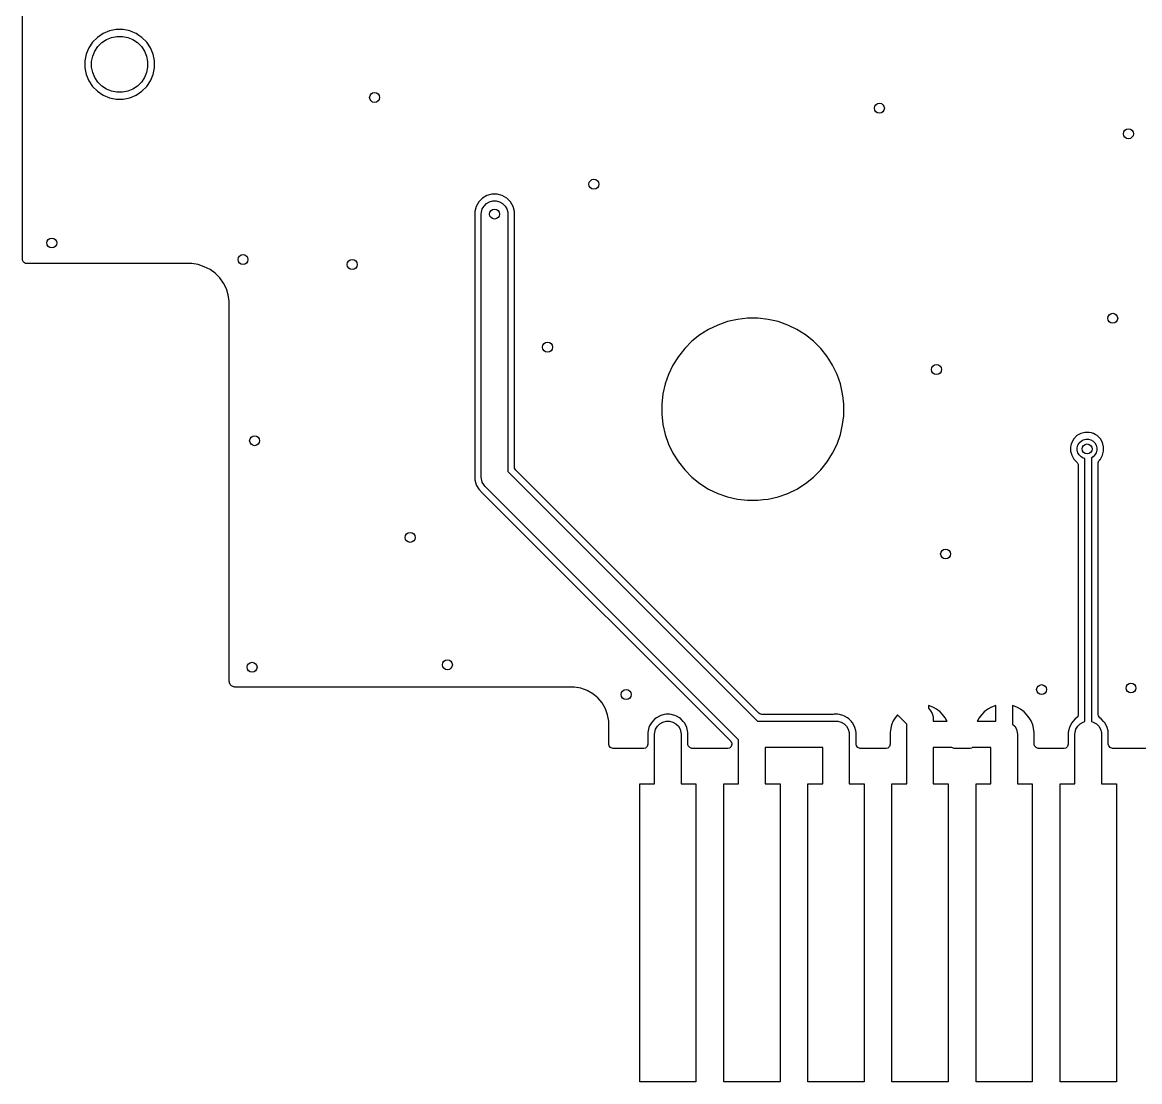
# Model space of a CAD drawing. Header units: inches. Extents: x 2.9 to 6.6, y -4.54 to -2.01.
# Drawn here: x 2.895 to 4.224, y -4.54 to -3.28 of the extents above; entities that cross this region are included whole.
import ezdxf

# ---------------------------------------------------------------- set-up
doc = ezdxf.new("R2010")
doc.units = ezdxf.units.IN
doc.header["$MEASUREMENT"] = 0
doc.layers.add('BLACK', color=7, linetype='CONTINUOUS')

msp = doc.modelspace()

# ---------------------------------------------------------------- linework, layer by layer
at = {"layer": 'BLACK', "linetype": 'CONTINUOUS'}
for p, q in [((2.8951, -3.3257), (2.8951, -3.2257)), ((2.9912, -3.2931), (2.9845, -3.2976)), ((2.9988, -3.29), (2.9912, -3.2931)), ((3.0068, -3.2884), (2.9988, -3.29)), ((2.9988, -3.29), (2.9988, -3.29)), ((3.0149, -3.2884), (3.0068, -3.2884)), ((3.0068, -3.2884), (3.0068, -3.2884)), ((3.0229, -3.29), (3.0149, -3.2884)), ((3.0149, -3.2884), (3.0149, -3.2884)), ((3.0263, -3.2914), (3.0229, -3.29)), ((3.0229, -3.29), (3.0229, -3.29)), ((3.0304, -3.2931), (3.0263, -3.2914)), ((3.0338, -3.2953), (3.0304, -3.2931)), ((3.0372, -3.2976), (3.0338, -3.2953)), ((2.9787, -3.3034), (2.9742, -3.3101)), ((2.9845, -3.2976), (2.9787, -3.3034)), ((2.9813, -3.3139), (2.985, -3.3085)), ((2.985, -3.3085), (2.9896, -3.3039)), ((2.9896, -3.3039), (2.9951, -3.3002)), ((2.9951, -3.3002), (3.0011, -3.2977)), ((3.0011, -3.2977), (3.0075, -3.2964)), ((3.0075, -3.2964), (3.0141, -3.2964)), ((3.0141, -3.2964), (3.0205, -3.2977)), ((3.0205, -3.2977), (3.0266, -3.3002)), ((3.0266, -3.3002), (3.0321, -3.3039)), ((3.0321, -3.3039), (3.0367, -3.3085)), ((3.0367, -3.3085), (3.0403, -3.3139)), ((3.043, -3.3034), (3.0372, -3.2976)), ((3.0475, -3.3101), (3.043, -3.3034)), ((3.043, -3.3034), (3.043, -3.3034)), ((2.9711, -3.3177), (2.9695, -3.3257)), ((2.9742, -3.3101), (2.9711, -3.3177)), ((2.9711, -3.3177), (2.9711, -3.3177)), ((2.9775, -3.3264), (2.9788, -3.32)), ((2.9788, -3.32), (2.9813, -3.3139)), ((3.0403, -3.3139), (3.0429, -3.32)), ((3.0429, -3.32), (3.0441, -3.3264)), ((3.0506, -3.3177), (3.0475, -3.3101)), ((3.0522, -3.3257), (3.0506, -3.3177)), ((2.8951, -3.5048), (2.8951, -3.3257)), ((2.9695, -3.3257), (2.9695, -3.3338)), ((2.9695, -3.3338), (2.9711, -3.3418)), ((2.9775, -3.333), (2.9775, -3.3264)), ((2.9788, -3.3394), (2.9775, -3.333)), ((3.0441, -3.333), (3.0429, -3.3394)), ((3.0441, -3.3264), (3.0441, -3.333)), ((3.0506, -3.3418), (3.0522, -3.3338)), ((3.0522, -3.3338), (3.0522, -3.3257)), ((2.9711, -3.3418), (2.9711, -3.3418)), ((2.9711, -3.3418), (2.9742, -3.3493)), ((2.9813, -3.3455), (2.9788, -3.3394)), ((2.985, -3.351), (2.9813, -3.3455)), ((3.0403, -3.3455), (3.0367, -3.351)), ((3.0429, -3.3394), (3.0403, -3.3455)), ((3.0475, -3.3493), (3.0506, -3.3418)), ((2.9742, -3.3493), (2.9787, -3.3561)), ((2.9787, -3.3561), (2.9845, -3.3618)), ((2.9845, -3.3618), (2.9845, -3.3618)), ((2.9845, -3.3618), (2.9912, -3.3664)), ((2.9896, -3.3556), (2.985, -3.351)), ((2.9951, -3.3592), (2.9896, -3.3556)), ((3.0011, -3.3617), (2.9951, -3.3592)), ((3.0075, -3.363), (3.0011, -3.3617)), ((3.0205, -3.3617), (3.0141, -3.363)), ((3.0266, -3.3592), (3.0205, -3.3617)), ((3.0321, -3.3556), (3.0266, -3.3592)), ((3.0304, -3.3664), (3.0372, -3.3618)), ((3.0367, -3.351), (3.0321, -3.3556)), ((3.0372, -3.3618), (3.043, -3.3561)), ((3.043, -3.3561), (3.0475, -3.3493)), ((2.9912, -3.3664), (2.9988, -3.3695)), ((2.9988, -3.3695), (3.0068, -3.3711)), ((3.0068, -3.3711), (3.0068, -3.3711)), ((3.0068, -3.3711), (3.0068, -3.3711)), ((3.0068, -3.3711), (3.0149, -3.3711)), ((3.0141, -3.363), (3.0075, -3.363)), ((3.0149, -3.3711), (3.0229, -3.3695)), ((3.0149, -3.3711), (3.0149, -3.3711)), ((3.0229, -3.3695), (3.0304, -3.3664)), ((3.4378, -3.4934), (3.4347, -3.4987)), ((3.4422, -3.489), (3.4378, -3.4934)), ((3.4378, -3.4934), (3.4378, -3.4934)), ((3.4476, -3.4858), (3.4422, -3.489)), ((3.4422, -3.489), (3.4422, -3.489)), ((3.4471, -3.4954), (3.4507, -3.4933)), ((3.4536, -3.4842), (3.4476, -3.4858)), ((3.4476, -3.4858), (3.4476, -3.4858)), ((3.4507, -3.4933), (3.4546, -3.4923)), ((3.4598, -3.4842), (3.4536, -3.4842)), ((3.4546, -3.4923), (3.4587, -3.4923)), ((3.4587, -3.4923), (3.4627, -3.4933)), ((3.4658, -3.4858), (3.4598, -3.4842)), ((3.4627, -3.4933), (3.4663, -3.4954)), ((3.4712, -3.489), (3.4658, -3.4858)), ((3.4658, -3.4858), (3.4658, -3.4858)), ((3.4658, -3.4858), (3.4658, -3.4858)), ((3.4756, -3.4934), (3.4712, -3.489)), ((3.4712, -3.489), (3.4712, -3.489)), ((3.4787, -3.4987), (3.4756, -3.4934)), ((3.4756, -3.4934), (3.4756, -3.4934)), ((2.8951, -3.5615), (2.8951, -3.5048)), ((3.4347, -3.4987), (3.4331, -3.5048)), ((3.4331, -3.5048), (3.4331, -3.8175)), ((3.4347, -3.4987), (3.4347, -3.4987)), ((3.4409, -3.5079), (3.4411, -3.5058)), ((3.4409, -3.8209), (3.4409, -3.5079)), ((3.4411, -3.5058), (3.4421, -3.5018)), ((3.4421, -3.5018), (3.4442, -3.4983)), ((3.4442, -3.4983), (3.4471, -3.4954)), ((3.4663, -3.4954), (3.4692, -3.4983)), ((3.4692, -3.4983), (3.4712, -3.5018)), ((3.4712, -3.5018), (3.4723, -3.5058)), ((3.4723, -3.5058), (3.4724, -3.5079)), ((3.4724, -3.5079), (3.4724, -3.8144)), ((3.4803, -3.5048), (3.4787, -3.4987)), ((3.4787, -3.4987), (3.4787, -3.4987)), ((3.4803, -3.7341), (3.4803, -3.5048)), ((3.4803, -3.5048), (3.4803, -3.5048)), ((2.8952, -3.5625), (2.8951, -3.5615)), ((2.8952, -3.5629), (2.8952, -3.5625)), ((2.8965, -3.5653), (2.8952, -3.5629)), ((2.8989, -3.5667), (2.8965, -3.5653)), ((2.8991, -3.5668), (2.8989, -3.5667)), ((2.9002, -3.5669), (2.8991, -3.5668)), ((3.0955, -3.5669), (2.9002, -3.5669)), ((3.0958, -3.5669), (3.0955, -3.5669)), ((3.0967, -3.5669), (3.0958, -3.5669)), ((3.0958, -3.5669), (3.0958, -3.5669)), ((3.1043, -3.5681), (3.0967, -3.5669)), ((3.0967, -3.5669), (3.0967, -3.5669)), ((3.1115, -3.5705), (3.1043, -3.5681)), ((3.1183, -3.5739), (3.1115, -3.5705)), ((3.1115, -3.5705), (3.1115, -3.5705)), ((3.1244, -3.5784), (3.1183, -3.5739)), ((3.1298, -3.5838), (3.1244, -3.5784)), ((3.1343, -3.59), (3.1298, -3.5838)), ((3.1377, -3.5968), (3.1343, -3.59)), ((3.14, -3.6041), (3.1377, -3.5968)), ((3.1412, -3.6116), (3.14, -3.6041)), ((3.14, -3.6041), (3.14, -3.6041)), ((3.14, -3.6041), (3.14, -3.6041)), ((3.1412, -3.6153), (3.1412, -3.6116)), ((3.1412, -3.6116), (3.1412, -3.6116)), ((3.1412, -3.6116), (3.1412, -3.6116)), ((3.1412, -3.6116), (3.1412, -3.6116)), ((3.1412, -3.6154), (3.1412, -3.6153)), ((3.1412, -4.0638), (3.1412, -3.6154)), ((3.7223, -3.64), (3.7113, -3.6452)), ((3.7338, -3.6359), (3.7223, -3.64)), ((3.7223, -3.64), (3.7223, -3.64)), ((3.7456, -3.6332), (3.7338, -3.6359)), ((3.7338, -3.6359), (3.7338, -3.6359)), ((3.7577, -3.6319), (3.7456, -3.6332)), ((3.7456, -3.6332), (3.7456, -3.6332)), ((3.7699, -3.6319), (3.7577, -3.6319)), ((3.7577, -3.6319), (3.7577, -3.6319)), ((3.7819, -3.6332), (3.7699, -3.6319)), ((3.7699, -3.6319), (3.7699, -3.6319)), ((3.7938, -3.6359), (3.7819, -3.6332)), ((3.7819, -3.6332), (3.7819, -3.6332)), ((3.8053, -3.64), (3.7938, -3.6359)), ((3.7938, -3.6359), (3.7938, -3.6359)), ((3.8162, -3.6452), (3.8053, -3.64)), ((3.8053, -3.64), (3.8053, -3.64)), ((3.701, -3.6517), (3.6915, -3.6593)), ((3.7113, -3.6452), (3.701, -3.6517)), ((3.8265, -3.6517), (3.8162, -3.6452)), ((3.8162, -3.6452), (3.8162, -3.6452)), ((3.8361, -3.6593), (3.8265, -3.6517)), ((3.6915, -3.6593), (3.6829, -3.6679)), ((3.8447, -3.6679), (3.8361, -3.6593)), ((3.6753, -3.6774), (3.6689, -3.6877)), ((3.6829, -3.6679), (3.6753, -3.6774)), ((3.8522, -3.6774), (3.8447, -3.6679)), ((3.8542, -3.6805), (3.8522, -3.6774)), ((3.8587, -3.6877), (3.8542, -3.6805)), ((3.6689, -3.6877), (3.6636, -3.6987)), ((3.864, -3.6987), (3.8587, -3.6877)), ((3.6636, -3.6987), (3.6596, -3.7101)), ((3.6636, -3.6987), (3.6636, -3.6987)), ((3.868, -3.7101), (3.864, -3.6987)), ((3.864, -3.6987), (3.864, -3.6987)), ((3.6596, -3.7101), (3.6569, -3.722)), ((3.6596, -3.7101), (3.6596, -3.7101)), ((3.8707, -3.722), (3.868, -3.7101)), ((3.868, -3.7101), (3.868, -3.7101)), ((3.6569, -3.722), (3.6555, -3.7341)), ((3.6569, -3.722), (3.6569, -3.722)), ((3.8712, -3.7268), (3.8707, -3.722)), ((3.8707, -3.722), (3.8707, -3.722)), ((3.8721, -3.7341), (3.8712, -3.7268)), ((3.4803, -3.8091), (3.4803, -3.7341)), ((3.6555, -3.7341), (3.6555, -3.7462)), ((3.6555, -3.7462), (3.6569, -3.7583)), ((3.8719, -3.7481), (3.8721, -3.7462)), ((3.8721, -3.7462), (3.8721, -3.7341)), ((3.6569, -3.7583), (3.6569, -3.7583)), ((3.6569, -3.7583), (3.6596, -3.7702)), ((3.868, -3.7702), (3.8707, -3.7583)), ((3.8707, -3.7582), (3.8719, -3.7481)), ((3.8707, -3.7583), (3.8707, -3.7582)), ((3.6596, -3.7702), (3.6596, -3.7702)), ((3.6596, -3.7702), (3.6636, -3.7817)), ((3.864, -3.7817), (3.868, -3.7702)), ((4.1493, -3.7716), (4.1456, -3.7753)), ((4.1538, -3.769), (4.1493, -3.7716)), ((4.1493, -3.7716), (4.1493, -3.7716)), ((4.1588, -3.7677), (4.1538, -3.769)), ((4.164, -3.7677), (4.1588, -3.7677)), ((4.1665, -3.7684), (4.164, -3.7677)), ((4.169, -3.769), (4.1665, -3.7684)), ((4.171, -3.7702), (4.169, -3.769)), ((4.1735, -3.7716), (4.171, -3.7702)), ((4.1772, -3.7753), (4.1735, -3.7716)), ((3.6636, -3.7817), (3.6636, -3.7817)), ((3.6636, -3.7817), (3.6689, -3.7926)), ((3.8587, -3.7926), (3.864, -3.7817)), ((4.1426, -3.7817), (4.1417, -3.7848)), ((4.1417, -3.7848), (4.1417, -3.79)), ((4.1431, -3.7798), (4.1426, -3.7817)), ((4.1456, -3.7753), (4.1431, -3.7798)), ((4.1456, -3.7753), (4.1456, -3.7753)), ((4.1497, -3.7859), (4.1505, -3.7829)), ((4.1497, -3.7889), (4.1497, -3.7859)), ((4.1505, -3.7829), (4.152, -3.7802)), ((4.152, -3.7802), (4.1542, -3.778)), ((4.1542, -3.778), (4.1569, -3.7765)), ((4.1569, -3.7765), (4.1599, -3.7757)), ((4.1599, -3.7757), (4.163, -3.7757)), ((4.163, -3.7757), (4.1659, -3.7765)), ((4.1659, -3.7765), (4.1686, -3.778)), ((4.1686, -3.778), (4.1708, -3.7802)), ((4.1708, -3.7802), (4.1723, -3.7829)), ((4.1723, -3.7829), (4.1731, -3.7859)), ((4.1731, -3.7859), (4.1731, -3.7889)), ((4.1798, -3.7798), (4.1772, -3.7753)), ((4.1811, -3.7848), (4.1798, -3.7798)), ((4.1811, -3.79), (4.1811, -3.7848)), ((3.6689, -3.7926), (3.6689, -3.7926)), ((3.6689, -3.7926), (3.6753, -3.8029)), ((3.8522, -3.8029), (3.8587, -3.7926)), ((4.1417, -3.79), (4.1424, -3.7925)), ((4.1424, -3.7925), (4.1431, -3.795)), ((4.1431, -3.795), (4.1444, -3.7973)), ((4.1444, -3.7973), (4.1456, -3.7995)), ((4.1456, -3.7995), (4.1456, -3.7995)), ((4.1456, -3.7995), (4.1495, -3.8034)), ((4.1505, -3.7919), (4.1497, -3.7889)), ((4.152, -3.7946), (4.1505, -3.7919)), ((4.1542, -3.7968), (4.152, -3.7946)), ((4.1569, -3.7983), (4.1542, -3.7968)), ((4.1588, -3.7988), (4.1569, -3.7983)), ((4.1588, -4.1119), (4.1588, -3.7988)), ((4.1686, -3.7968), (4.1667, -3.7979)), ((4.1667, -3.7979), (4.1667, -4.1119)), ((4.1708, -3.7946), (4.1686, -3.7968)), ((4.1723, -3.7919), (4.1708, -3.7946)), ((4.1731, -3.7889), (4.1723, -3.7919)), ((4.1762, -3.8005), (4.1772, -3.7995)), ((4.1772, -3.7995), (4.1798, -3.795)), ((4.1798, -3.795), (4.1811, -3.79)), ((3.4804, -3.8101), (3.4803, -3.8091)), ((3.4818, -3.8125), (3.4804, -3.8101)), ((3.7711, -4.1019), (3.4818, -3.8125)), ((3.6753, -3.8029), (3.6829, -3.8124)), ((3.6829, -3.8124), (3.6915, -3.821)), ((3.8361, -3.821), (3.8447, -3.8124)), ((3.8447, -3.8124), (3.8522, -3.8029)), ((4.1495, -3.8034), (4.1508, -3.8058)), ((4.1508, -3.8058), (4.1509, -3.8068)), ((4.1509, -3.8068), (4.1509, -4.1035)), ((4.1746, -3.8041), (4.1754, -3.8015)), ((4.1746, -4.1035), (4.1746, -3.8041)), ((4.1754, -3.8015), (4.176, -3.8006)), ((4.176, -3.8006), (4.1762, -3.8005)), ((3.4331, -3.8175), (3.4331, -3.8175)), ((3.4331, -3.8175), (3.4331, -3.824)), ((3.4331, -3.824), (3.4331, -3.824)), ((3.4331, -3.824), (3.4347, -3.83)), ((3.4411, -3.823), (3.4409, -3.8209)), ((3.4421, -3.8269), (3.4411, -3.823)), ((3.4442, -3.8305), (3.4421, -3.8269)), ((3.4724, -3.8144), (3.7693, -4.1112)), ((3.6915, -3.821), (3.701, -3.8286)), ((3.8265, -3.8286), (3.8361, -3.821)), ((3.4347, -3.83), (3.4347, -3.83)), ((3.4347, -3.83), (3.4353, -3.8311)), ((3.4353, -3.8311), (3.4353, -3.8311)), ((3.4353, -3.8311), (3.4378, -3.8354)), ((3.4378, -3.8354), (3.4378, -3.8354)), ((3.4378, -3.8354), (3.4425, -3.8401)), ((3.4425, -3.8401), (3.4425, -3.8401)), ((3.4425, -3.8401), (3.7375, -4.1352)), ((3.4456, -3.832), (3.4442, -3.8305)), ((3.747, -4.1335), (3.4456, -3.832)), ((3.701, -3.8286), (3.7113, -3.8351)), ((3.7113, -3.8351), (3.7223, -3.8404)), ((3.7223, -3.8404), (3.7223, -3.8404)), ((3.7223, -3.8404), (3.7338, -3.8444)), ((3.7938, -3.8444), (3.8053, -3.8404)), ((3.8053, -3.8404), (3.8162, -3.8351)), ((3.8162, -3.8351), (3.8265, -3.8286)), ((3.7338, -3.8444), (3.7338, -3.8444)), ((3.7338, -3.8444), (3.7456, -3.8471)), ((3.7456, -3.8471), (3.7456, -3.8471)), ((3.7456, -3.8471), (3.7456, -3.8471)), ((3.7456, -3.8471), (3.7537, -3.848)), ((3.7537, -3.848), (3.7577, -3.8484)), ((3.7577, -3.8484), (3.7577, -3.8484)), ((3.7577, -3.8484), (3.7577, -3.8484)), ((3.7577, -3.8484), (3.7699, -3.8484)), ((3.7699, -3.8484), (3.776, -3.8477)), ((3.7699, -3.8484), (3.7699, -3.8484)), ((3.776, -3.8477), (3.7819, -3.8471)), ((3.7819, -3.8471), (3.7938, -3.8444)), ((3.7819, -3.8471), (3.7819, -3.8471)), ((3.7819, -3.8471), (3.7819, -3.8471)), ((3.1413, -4.065), (3.1412, -4.0638)), ((3.1415, -4.0659), (3.1413, -4.065)), ((3.1423, -4.0676), (3.1415, -4.0659)), ((3.1427, -4.0682), (3.1423, -4.0676)), ((3.144, -4.0695), (3.1427, -4.0682)), ((3.1446, -4.0699), (3.144, -4.0695)), ((3.1463, -4.0706), (3.1446, -4.0699)), ((3.1469, -4.0707), (3.1463, -4.0706)), ((3.1478, -4.0708), (3.1469, -4.0707)), ((3.5517, -4.0708), (3.1478, -4.0708)), ((3.5594, -4.0721), (3.5517, -4.0708)), ((3.5667, -4.0748), (3.5594, -4.0721)), ((3.5735, -4.0787), (3.5667, -4.0748)), ((3.5667, -4.0748), (3.5667, -4.0748)), ((3.5667, -4.0748), (3.5667, -4.0748)), ((3.5795, -4.0837), (3.5735, -4.0787)), ((3.5845, -4.0897), (3.5795, -4.0837)), ((3.5885, -4.0965), (3.5845, -4.0897)), ((3.5845, -4.0897), (3.5845, -4.0897)), ((3.5845, -4.0897), (3.5845, -4.0897)), ((3.974, -4.0931), (3.9726, -4.0927)), ((3.9726, -4.0927), (3.9726, -4.096)), ((4.0529, -4.0927), (4.0516, -4.0931)), ((4.0529, -4.1112), (4.0529, -4.0927)), ((4.0529, -4.0927), (4.0529, -4.0927)), ((4.074, -4.0931), (4.0726, -4.0927)), ((4.0726, -4.0927), (4.0726, -4.1148)), ((3.5911, -4.1038), (3.5885, -4.0965)), ((3.5925, -4.1115), (3.5911, -4.1038)), ((3.6527, -4.1053), (3.6491, -4.1074)), ((3.6546, -4.1045), (3.6527, -4.1053)), ((3.6527, -4.1053), (3.6527, -4.1053)), ((3.6586, -4.1034), (3.6546, -4.1045)), ((3.6607, -4.1032), (3.6586, -4.1034)), ((3.6649, -4.1032), (3.6607, -4.1032)), ((3.6607, -4.1032), (3.6607, -4.1032)), ((3.6669, -4.1034), (3.6649, -4.1032)), ((3.6649, -4.1032), (3.6649, -4.1032)), ((3.671, -4.1045), (3.6669, -4.1034)), ((3.6729, -4.1053), (3.671, -4.1045)), ((3.6765, -4.1074), (3.6729, -4.1053)), ((3.6729, -4.1053), (3.6729, -4.1053)), ((3.772, -4.1026), (3.7711, -4.1019)), ((3.7746, -4.1034), (3.772, -4.1026)), ((3.8589, -4.1034), (3.7746, -4.1034)), ((3.8595, -4.1033), (3.8589, -4.1034)), ((3.8607, -4.1032), (3.8595, -4.1033)), ((3.8649, -4.1032), (3.8607, -4.1032)), ((3.8607, -4.1032), (3.8607, -4.1032)), ((3.8669, -4.1034), (3.8649, -4.1032)), ((3.8649, -4.1032), (3.8649, -4.1032)), ((3.871, -4.1045), (3.8669, -4.1034)), ((3.8729, -4.1053), (3.871, -4.1045)), ((3.8765, -4.1074), (3.8729, -4.1053)), ((3.8729, -4.1053), (3.8729, -4.1053)), ((3.9358, -4.1037), (3.933, -4.1074)), ((3.947, -4.115), (3.9358, -4.1037)), ((3.9726, -4.096), (3.9739, -4.0973)), ((3.9739, -4.0973), (3.9753, -4.0989)), ((3.9788, -4.0951), (3.974, -4.0931)), ((3.9753, -4.0989), (3.9773, -4.1024)), ((3.9773, -4.1024), (3.9783, -4.1062)), ((3.9824, -4.0972), (3.9788, -4.0951)), ((3.9788, -4.0951), (3.9788, -4.0951)), ((3.9865, -4.1003), (3.9824, -4.0972)), ((3.9824, -4.0972), (3.9824, -4.0972)), ((3.9894, -4.1033), (3.9865, -4.1003)), ((3.9865, -4.1003), (3.9865, -4.1003)), ((3.9926, -4.1074), (3.9894, -4.1033)), ((3.9894, -4.1033), (3.9894, -4.1033)), ((4.0361, -4.1033), (4.033, -4.1074)), ((4.0391, -4.1003), (4.0361, -4.1033)), ((4.0361, -4.1033), (4.0361, -4.1033)), ((4.0432, -4.0972), (4.0391, -4.1003)), ((4.0391, -4.1003), (4.0391, -4.1003)), ((4.0468, -4.0951), (4.0432, -4.0972)), ((4.0432, -4.0972), (4.0432, -4.0972)), ((4.0516, -4.0931), (4.0468, -4.0951)), ((4.0468, -4.0951), (4.0468, -4.0951)), ((4.0788, -4.0951), (4.074, -4.0931)), ((4.0824, -4.0972), (4.0788, -4.0951)), ((4.0788, -4.0951), (4.0788, -4.0951)), ((4.0865, -4.1003), (4.0824, -4.0972)), ((4.0824, -4.0972), (4.0824, -4.0972)), ((4.0894, -4.1033), (4.0865, -4.1003)), ((4.0865, -4.1003), (4.0865, -4.1003)), ((4.0926, -4.1074), (4.0894, -4.1033)), ((4.0894, -4.1033), (4.0894, -4.1033)), ((4.1509, -4.1035), (4.1502, -4.1062)), ((4.1749, -4.1052), (4.1746, -4.1035)), ((4.1765, -4.1074), (4.1749, -4.1052)), ((3.5925, -4.1388), (3.5925, -4.1115)), ((3.5925, -4.1115), (3.5925, -4.1115)), ((3.6403, -4.1188), (3.6392, -4.1228)), ((3.6411, -4.1169), (3.6403, -4.1188)), ((3.6432, -4.1133), (3.6411, -4.1169)), ((3.6411, -4.1169), (3.6411, -4.1169)), ((3.6445, -4.1116), (3.6432, -4.1133)), ((3.6474, -4.1087), (3.6445, -4.1116)), ((3.6491, -4.1074), (3.6474, -4.1087)), ((3.6482, -4.121), (3.6503, -4.1174)), ((3.6503, -4.1174), (3.6532, -4.1145)), ((3.6532, -4.1145), (3.6568, -4.1124)), ((3.6568, -4.1124), (3.6607, -4.1114)), ((3.6607, -4.1114), (3.6648, -4.1114)), ((3.6648, -4.1114), (3.6688, -4.1124)), ((3.6688, -4.1124), (3.6724, -4.1145)), ((3.6724, -4.1145), (3.6753, -4.1174)), ((3.6753, -4.1174), (3.6773, -4.121)), ((3.6782, -4.1087), (3.6765, -4.1074)), ((3.6811, -4.1116), (3.6782, -4.1087)), ((3.6821, -4.1129), (3.6811, -4.1116)), ((3.6824, -4.1133), (3.6821, -4.1129)), ((3.6845, -4.1169), (3.6824, -4.1133)), ((3.6853, -4.1188), (3.6845, -4.1169)), ((3.6863, -4.1228), (3.6853, -4.1188)), ((3.7693, -4.1112), (3.8628, -4.1112)), ((3.8628, -4.1112), (3.8648, -4.1114)), ((3.8648, -4.1114), (3.8688, -4.1124)), ((3.8688, -4.1124), (3.8724, -4.1145)), ((3.8724, -4.1145), (3.8753, -4.1174)), ((3.8753, -4.1174), (3.8773, -4.121)), ((3.8782, -4.1087), (3.8765, -4.1074)), ((3.8811, -4.1116), (3.8782, -4.1087)), ((3.8821, -4.1129), (3.8811, -4.1116)), ((3.8824, -4.1133), (3.8821, -4.1129)), ((3.8845, -4.1169), (3.8824, -4.1133)), ((3.8853, -4.1188), (3.8845, -4.1169)), ((3.8863, -4.1228), (3.8853, -4.1188)), ((3.9289, -4.1158), (3.9278, -4.1198)), ((3.9309, -4.111), (3.9289, -4.1158)), ((3.9289, -4.1158), (3.9289, -4.1158)), ((3.933, -4.1074), (3.9309, -4.111)), ((3.9309, -4.111), (3.9309, -4.111)), ((3.933, -4.1074), (3.933, -4.1074)), ((3.947, -4.127), (3.947, -4.115)), ((3.9783, -4.1062), (3.9784, -4.1064)), ((3.9784, -4.1064), (3.9785, -4.1084)), ((3.9785, -4.1084), (3.9785, -4.1112)), ((3.9785, -4.1112), (3.9948, -4.1112)), ((3.9947, -4.111), (3.9926, -4.1074)), ((3.9926, -4.1074), (3.9926, -4.1074)), ((3.9948, -4.1112), (3.9947, -4.111)), ((3.9947, -4.111), (3.9947, -4.111)), ((4.0309, -4.111), (4.0308, -4.1112)), ((4.0308, -4.1112), (4.0529, -4.1112)), ((4.033, -4.1074), (4.0309, -4.111)), ((4.0309, -4.111), (4.0309, -4.111)), ((4.033, -4.1074), (4.033, -4.1074)), ((4.0726, -4.1148), (4.0753, -4.1174)), ((4.0753, -4.1174), (4.0773, -4.121)), ((4.0947, -4.111), (4.0926, -4.1074)), ((4.0926, -4.1074), (4.0926, -4.1074)), ((4.0967, -4.1158), (4.0947, -4.111)), ((4.0947, -4.111), (4.0947, -4.111)), ((4.0977, -4.1198), (4.0967, -4.1158)), ((4.0967, -4.1158), (4.0967, -4.1158)), ((4.1403, -4.1188), (4.1392, -4.1228)), ((4.1411, -4.1169), (4.1403, -4.1188)), ((4.1432, -4.1133), (4.1411, -4.1169)), ((4.1411, -4.1169), (4.1411, -4.1169)), ((4.1445, -4.1116), (4.1432, -4.1133)), ((4.1474, -4.1087), (4.1445, -4.1116)), ((4.149, -4.1074), (4.1474, -4.1087)), ((4.1482, -4.121), (4.1503, -4.1174)), ((4.1502, -4.1062), (4.149, -4.1074)), ((4.1503, -4.1174), (4.1532, -4.1145)), ((4.1532, -4.1145), (4.1568, -4.1124)), ((4.1568, -4.1124), (4.1588, -4.1119)), ((4.1667, -4.1119), (4.1688, -4.1124)), ((4.1688, -4.1124), (4.1724, -4.1145)), ((4.1724, -4.1145), (4.1753, -4.1174)), ((4.1753, -4.1174), (4.1773, -4.121)), ((4.1782, -4.1087), (4.1765, -4.1074)), ((4.1811, -4.1116), (4.1782, -4.1087)), ((4.1821, -4.1129), (4.1811, -4.1116)), ((4.1824, -4.1133), (4.1821, -4.1129)), ((4.1845, -4.1169), (4.1824, -4.1133)), ((4.1853, -4.1188), (4.1845, -4.1169)), ((4.1863, -4.1228), (4.1853, -4.1188)), ((3.6392, -4.1228), (3.6389, -4.1249)), ((3.6389, -4.1249), (3.6389, -4.1388)), ((3.647, -4.127), (3.6472, -4.1249)), ((3.647, -4.186), (3.647, -4.127)), ((3.6472, -4.1249), (3.6482, -4.121)), ((3.6773, -4.121), (3.6784, -4.1249)), ((3.6784, -4.1249), (3.6785, -4.127)), ((3.6785, -4.127), (3.6785, -4.186)), ((3.6863, -4.1229), (3.6863, -4.1228)), ((3.6866, -4.1249), (3.6863, -4.1229)), ((3.6866, -4.1388), (3.6866, -4.1249)), ((3.8773, -4.121), (3.8784, -4.1249)), ((3.8784, -4.1249), (3.8785, -4.127)), ((3.8785, -4.127), (3.8785, -4.186)), ((3.8863, -4.1229), (3.8863, -4.1228)), ((3.8866, -4.1249), (3.8863, -4.1229)), ((3.8866, -4.1388), (3.8866, -4.1249)), ((3.9278, -4.1198), (3.9271, -4.1249)), ((3.9271, -4.1249), (3.9271, -4.1388)), ((3.9278, -4.1198), (3.9278, -4.1198)), ((3.947, -4.186), (3.947, -4.127)), ((4.0773, -4.121), (4.0784, -4.1249)), ((4.0784, -4.1249), (4.0785, -4.127)), ((4.0785, -4.127), (4.0785, -4.186)), ((4.0984, -4.1249), (4.0977, -4.1198)), ((4.0977, -4.1198), (4.0977, -4.1198)), ((4.0984, -4.1388), (4.0984, -4.1249)), ((4.1392, -4.1228), (4.1389, -4.1249)), ((4.1389, -4.1249), (4.1389, -4.1388)), ((4.147, -4.127), (4.1472, -4.1249)), ((4.147, -4.186), (4.147, -4.127)), ((4.1472, -4.1249), (4.1482, -4.121)), ((4.1773, -4.121), (4.1784, -4.1249)), ((4.1784, -4.1249), (4.1785, -4.127)), ((4.1785, -4.127), (4.1785, -4.186)), ((4.1863, -4.1229), (4.1863, -4.1228)), ((4.1866, -4.1249), (4.1863, -4.1229)), ((4.1866, -4.1388), (4.1866, -4.1249)), ((3.5929, -4.1408), (3.5925, -4.1388)), ((3.5947, -4.1429), (3.5929, -4.1408)), ((3.5974, -4.1437), (3.5947, -4.1429)), ((3.6341, -4.1437), (3.5974, -4.1437)), ((3.6361, -4.1433), (3.6341, -4.1437)), ((3.6382, -4.1415), (3.6361, -4.1433)), ((3.6389, -4.1388), (3.6382, -4.1415)), ((3.6871, -4.1408), (3.6866, -4.1388)), ((3.6889, -4.1429), (3.6871, -4.1408)), ((3.6915, -4.1437), (3.6889, -4.1429)), ((3.7341, -4.1437), (3.6915, -4.1437)), ((3.7361, -4.1433), (3.7341, -4.1437)), ((3.7382, -4.1415), (3.7361, -4.1433)), ((3.7375, -4.1352), (3.7381, -4.1362)), ((3.7381, -4.1362), (3.7387, -4.1372)), ((3.7389, -4.1388), (3.7382, -4.1415)), ((3.7387, -4.1372), (3.7388, -4.1375)), ((3.7388, -4.1375), (3.7388, -4.1376)), ((3.7388, -4.1376), (3.7389, -4.1386)), ((3.7389, -4.1386), (3.7389, -4.1388)), ((3.747, -4.186), (3.747, -4.1335)), ((3.847, -4.1427), (3.7785, -4.1427)), ((3.7785, -4.1427), (3.7785, -4.186)), ((3.847, -4.186), (3.847, -4.1427)), ((3.8871, -4.1408), (3.8866, -4.1388)), ((3.8889, -4.1429), (3.8871, -4.1408)), ((3.8915, -4.1437), (3.8889, -4.1429)), ((3.9223, -4.1437), (3.8915, -4.1437)), ((3.9243, -4.1433), (3.9223, -4.1437)), ((3.9264, -4.1415), (3.9243, -4.1433)), ((3.9271, -4.1388), (3.9264, -4.1415)), ((4.0005, -4.1427), (3.9785, -4.1427)), ((3.9785, -4.1427), (3.9785, -4.186)), ((4.0007, -4.1429), (4.0005, -4.1427)), ((4.0033, -4.1437), (4.0007, -4.1429)), ((4.0223, -4.1437), (4.0033, -4.1437)), ((4.0243, -4.1433), (4.0223, -4.1437)), ((4.0249, -4.1427), (4.0243, -4.1433)), ((4.047, -4.1427), (4.0249, -4.1427)), ((4.047, -4.186), (4.047, -4.1427)), ((4.0989, -4.1408), (4.0984, -4.1388)), ((4.1007, -4.1429), (4.0989, -4.1408)), ((4.1033, -4.1437), (4.1007, -4.1429)), ((4.1341, -4.1437), (4.1033, -4.1437)), ((4.1361, -4.1433), (4.1341, -4.1437)), ((4.1382, -4.1415), (4.1361, -4.1433)), ((4.1389, -4.1388), (4.1382, -4.1415)), ((4.1871, -4.1408), (4.1866, -4.1388)), ((4.1889, -4.1429), (4.1871, -4.1408)), ((4.1915, -4.1437), (4.1889, -4.1429)), ((4.2341, -4.1437), (4.1915, -4.1437)), ((3.6293, -4.5404), (3.6293, -4.186)), ((3.6293, -4.186), (3.647, -4.186)), ((3.6785, -4.186), (3.6962, -4.186)), ((3.6962, -4.186), (3.6962, -4.5404)), ((3.7293, -4.5404), (3.7293, -4.186)), ((3.7293, -4.186), (3.747, -4.186)), ((3.7785, -4.186), (3.7962, -4.186)), ((3.7962, -4.186), (3.7962, -4.5404)), ((3.8293, -4.5404), (3.8293, -4.186)), ((3.8293, -4.186), (3.847, -4.186)), ((3.8785, -4.186), (3.8962, -4.186)), ((3.8962, -4.186), (3.8962, -4.5404)), ((3.9293, -4.5404), (3.9293, -4.186)), ((3.9293, -4.186), (3.947, -4.186)), ((3.9785, -4.186), (3.9962, -4.186)), ((3.9962, -4.186), (3.9962, -4.5404)), ((4.0293, -4.5404), (4.0293, -4.186)), ((4.0293, -4.186), (4.047, -4.186)), ((4.0785, -4.186), (4.0962, -4.186)), ((4.0962, -4.186), (4.0962, -4.5404)), ((4.1293, -4.5404), (4.1293, -4.186)), ((4.1293, -4.186), (4.147, -4.186)), ((4.1785, -4.186), (4.1962, -4.186)), ((4.1962, -4.186), (4.1962, -4.5404)), ((3.6962, -4.5404), (3.6293, -4.5404)), ((3.7962, -4.5404), (3.7293, -4.5404)), ((3.8962, -4.5404), (3.8293, -4.5404)), ((3.9962, -4.5404), (3.9293, -4.5404)), ((4.0962, -4.5404), (4.0293, -4.5404)), ((4.1962, -4.5404), (4.1293, -4.5404))]:
    msp.add_line(p, q, dxfattribs=at)
at = {"layer": 'BLACK'}
for centre in [(3.314, -3.3691), (3.9144, -3.3819), (4.2106, -3.4124), (3.5748, -3.4724), (3.4567, -3.5079), (2.9301, -3.5423), (3.1575, -3.562), (3.2874, -3.5679), (4.1919, -3.6319), (3.5197, -3.6663), (3.9823, -3.6929), (3.1713, -3.7776), (4.1614, -3.7874), (3.3563, -3.8927), (3.9931, -3.9124), (3.4006, -4.0443), (3.1683, -4.0472), (4.2136, -4.0719), (3.6132, -4.0797), (4.1073, -4.0738)]:
    msp.add_circle(centre, 0.00591, dxfattribs=at)

doc.saveas('drawing.dxf')
